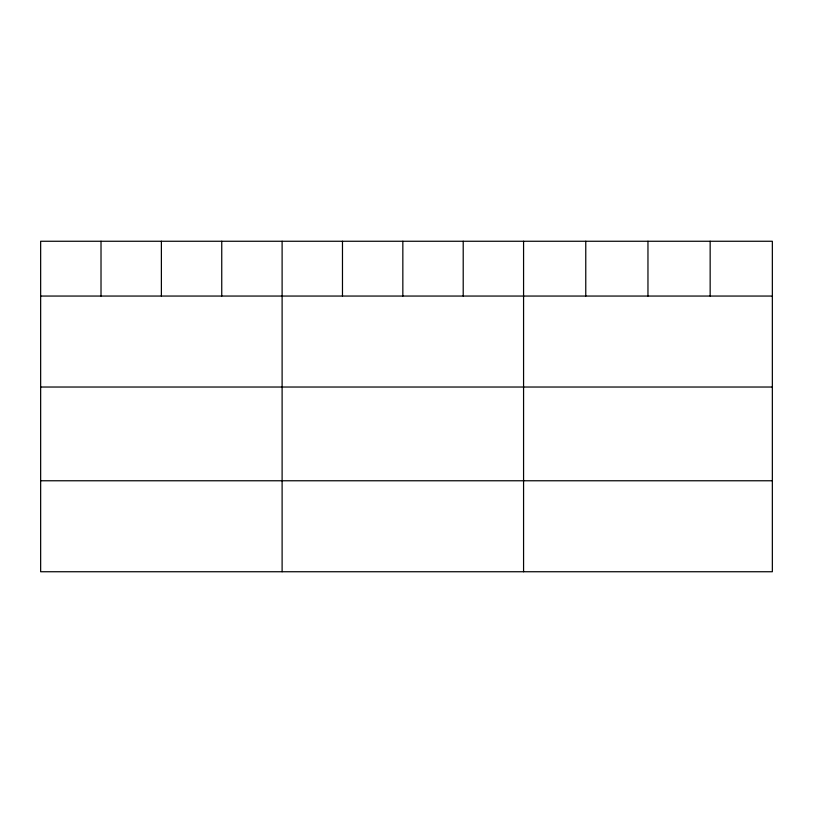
<?xml version="1.0" encoding="UTF-8"?>
<svg xmlns="http://www.w3.org/2000/svg" width="813" height="813" viewBox="0 0 813 813"><rect width="100%" height="100%" fill="white"/><g stroke="black" fill="none" stroke-linecap="round" stroke-linejoin="round"><path stroke-width="1.22" d="M772.35 296.054L772.35 571.742L40.65 571.742L40.65 241.258L772.35 241.258L772.35 296.054L40.65 296.054M40.65 387.029L772.35 387.029M40.65 480.768L772.35 480.768M710.156 241.258L710.156 296.054M647.961 241.258L647.961 296.054M585.767 241.258L585.767 296.054M523.572 241.258L523.572 571.742M463.207 241.258L463.207 296.054M402.841 241.258L402.841 296.054M342.476 241.258L342.476 296.054M282.111 241.258L282.111 571.742M221.746 241.258L221.746 296.054M161.381 241.258L161.381 296.054M101.015 241.258L101.015 296.054"/></g></svg>
